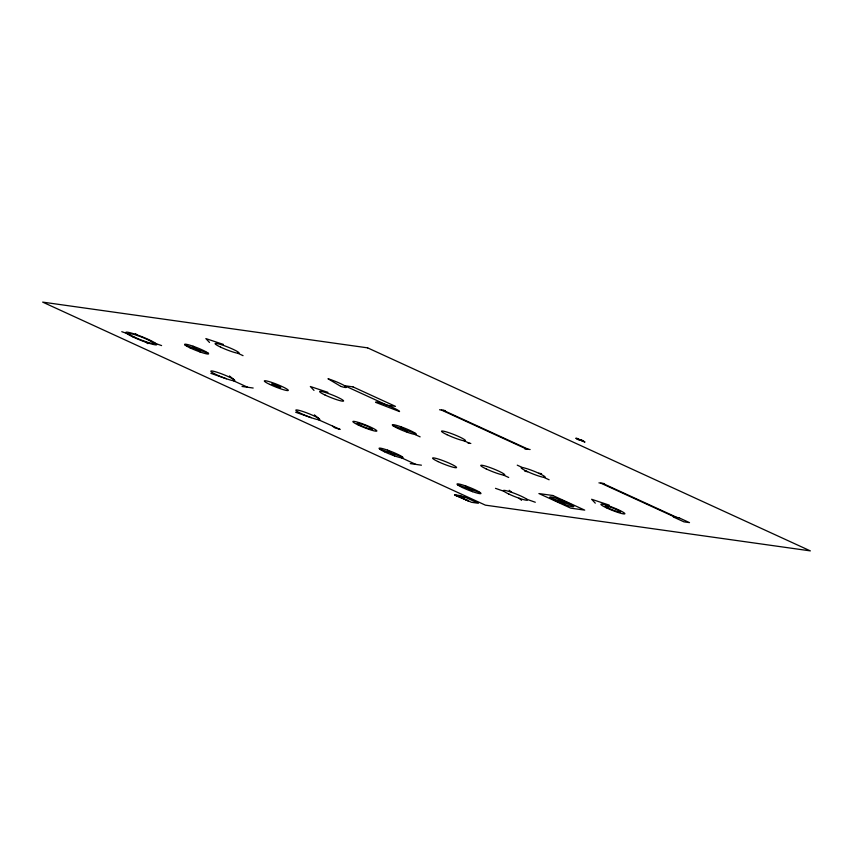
<?xml version="1.0" encoding="UTF-8"?>
<svg xmlns="http://www.w3.org/2000/svg" width="853" height="853" viewBox="0 0 853 853"><rect width="100%" height="100%" fill="white"/><g stroke="black" fill="none" stroke-linecap="round" stroke-linejoin="round"><path stroke-width="1.28" d="M332.606 426.223L335.09 427.939L340.144 429.432L318.436 419.729M439.551 409.76L445.117 410.549M242.028 386.462L253.17 388.03M524.552 448.753L530.129 449.531M468.041 443.038L470.824 443.432M524.83 471.293L527.612 471.688M538.755 473.255L541.548 473.65M598.934 482.862L604.51 483.64M410.272 463.616L421.414 465.184M223.443 344.441L205.85 338.588L209.518 342.479M327.925 392.359L310.343 386.505L314 390.397M609.223 505.125L591.63 499.272L595.287 503.163M185.165 345.113L208.068 353.11M392.743 425.551L415.656 433.548M121.776 331.678L129.869 334.504M152.815 342.522L161.59 345.582M210.862 373.337L226.386 378.764M550.366 497.832L573.269 505.829M295.65 412.244L311.174 417.671M495.486 488.342L503.942 491.296M526.845 499.293L535.3 502.246M379.596 449.03L402.499 457.027M457.517 484.76L480.42 492.757M443.261 410.293L528.274 449.275M602.644 483.384L677.026 517.494M441.406 410.026L526.408 449.009M600.789 483.118L675.171 517.227M464.117 440.798L469.438 443.24M517.249 465.162L522.558 467.604M543.809 477.349L549.129 479.781M237.731 353.206L243.041 355.648M414.825 434.422L420.134 436.864M503.377 475.036L508.687 477.467M272.331 383.829L280.296 387.486M233.434 380.747L247.605 387.241M401.678 457.901L415.837 464.395M144.925 341.413L147.889 343.652M558.246 498.941L565.39 504.72M509.177 490.272L511.821 492.405M518.965 498.184L521.609 500.316M400.622 426.66L407.777 432.439M465.397 485.869L472.551 491.648M387.475 450.139L394.619 455.918M314.352 414.878L319.193 418.802M193.045 346.222L200.199 352.001M229.414 375.949L234.255 379.873M135.467 333.608L137.759 335.613M367.611 347.853L42.65 302.111L485.389 505.147L810.35 550.889L367.611 347.853M352.982 386.878L344.623 385.705L387.123 405.196A12.891 1.461 21.6 0 1 399.556 411.572L375.576 402.328A12.891 1.461 21.6 0 1 387.134 405.207L395.483 406.369L352.982 386.878M577.065 438.431L575.764 438.25L584.987 442.067L577.065 438.431M581.117 439.849L577.023 439.263L583.729 441.044L581.117 439.849M552.84 495.508L538.915 493.546L570.796 508.164L584.721 510.126L552.84 495.508M678.892 517.75L673.316 516.971L683.946 521.844L689.512 522.622L678.892 517.75M460.631 495.646L454.542 494.783L457.197 495.998L463.296 496.862L460.631 495.646M456.568 495.486L455.171 495.294L468.606 501.01L456.568 495.486M465.077 497.182L458.114 496.201L471.4 502.289L478.362 503.27L465.077 497.182M340.901 386.43L327.978 378.743A12.891 1.461 21.6 0 1 344.548 385.684A12.891 1.461 21.6 0 1 340.901 386.43M446.94 434.689A12.891 1.461 21.6 0 0 465.471 440.692A12.891 1.461 21.6 0 0 448.07 432.418A12.891 1.461 21.6 0 0 446.94 434.689M526.632 471.229A12.891 1.461 21.6 0 0 545.163 477.232A12.891 1.461 21.6 0 0 527.762 468.958A12.891 1.461 21.6 0 0 526.632 471.229M608.69 508.228A8.231 0.928 21.6 0 0 620.536 512.056A8.231 0.928 21.6 0 0 609.415 506.778A8.231 0.928 21.6 0 0 608.69 508.228M606.323 507.78A12.891 1.461 21.6 0 0 624.865 513.783A12.891 1.461 21.6 0 0 607.453 505.509A12.891 1.461 21.6 0 0 606.323 507.78M220.543 347.096A12.891 1.461 21.6 0 0 239.085 353.099A12.891 1.461 21.6 0 0 221.684 344.825A12.891 1.461 21.6 0 0 220.543 347.096M325.036 395.014A12.891 1.461 21.6 0 0 343.567 401.017A12.891 1.461 21.6 0 0 326.166 392.743A12.891 1.461 21.6 0 0 325.036 395.014M397.647 428.302A12.891 1.461 21.6 0 0 416.179 434.305A12.891 1.461 21.6 0 0 398.777 426.042A12.891 1.461 21.6 0 0 397.647 428.302M486.189 468.915A12.891 1.461 21.6 0 0 504.731 474.918A12.891 1.461 21.6 0 0 487.33 466.644A12.891 1.461 21.6 0 0 486.189 468.915M555.26 500.583A12.891 1.461 21.6 0 0 573.792 506.586A12.891 1.461 21.6 0 0 556.391 498.312A12.891 1.461 21.6 0 0 555.26 500.583M190.059 347.864A12.891 1.461 21.6 0 0 208.601 353.867A12.891 1.461 21.6 0 0 191.2 345.593A12.891 1.461 21.6 0 0 190.059 347.864M273.621 385.076A4.83 0.544 21.6 0 0 280.786 387.465A4.83 0.544 21.6 0 0 274.538 384.426A4.83 0.544 21.6 0 0 273.621 385.076M269.761 384.415A12.891 1.461 21.6 0 0 288.293 390.418A12.891 1.461 21.6 0 0 270.891 382.144A12.891 1.461 21.6 0 0 269.761 384.415M360.67 425.466A8.231 0.928 21.6 0 0 372.516 429.304A8.231 0.928 21.6 0 0 361.395 424.016A8.231 0.928 21.6 0 0 360.67 425.466M358.303 425.018A12.891 1.461 21.6 0 0 376.845 431.021A12.891 1.461 21.6 0 0 359.433 422.747A12.891 1.461 21.6 0 0 358.303 425.018M438.005 461.569A12.891 1.461 21.6 0 0 456.536 467.572A12.891 1.461 21.6 0 0 439.135 459.298A12.891 1.461 21.6 0 0 438.005 461.569M508.836 494.047A12.891 1.461 21.6 0 0 527.378 500.05A12.891 1.461 21.6 0 0 509.966 491.776A12.891 1.461 21.6 0 0 508.836 494.047M132.876 336.903A16.655 1.887 21.6 0 0 156.813 344.655A16.655 1.887 21.6 0 0 134.337 333.971A16.655 1.887 21.6 0 0 132.876 336.903M134.785 337.266A12.891 1.461 21.6 0 0 153.327 343.269A12.891 1.461 21.6 0 0 135.915 334.994A12.891 1.461 21.6 0 0 134.785 337.266M216.257 374.627A12.891 1.461 21.6 0 0 234.788 380.63A12.891 1.461 21.6 0 0 217.387 372.356A12.891 1.461 21.6 0 0 216.257 374.627M301.258 413.609A12.891 1.461 21.6 0 0 319.79 419.612A12.891 1.461 21.6 0 0 302.389 411.338A12.891 1.461 21.6 0 0 301.258 413.609M384.49 451.781A12.891 1.461 21.6 0 0 403.032 457.784A12.891 1.461 21.6 0 0 385.62 449.51A12.891 1.461 21.6 0 0 384.49 451.781M462.411 487.511A12.891 1.461 21.6 0 0 480.953 493.514A12.891 1.461 21.6 0 0 463.552 485.25A12.891 1.461 21.6 0 0 462.411 487.511"/></g></svg>
